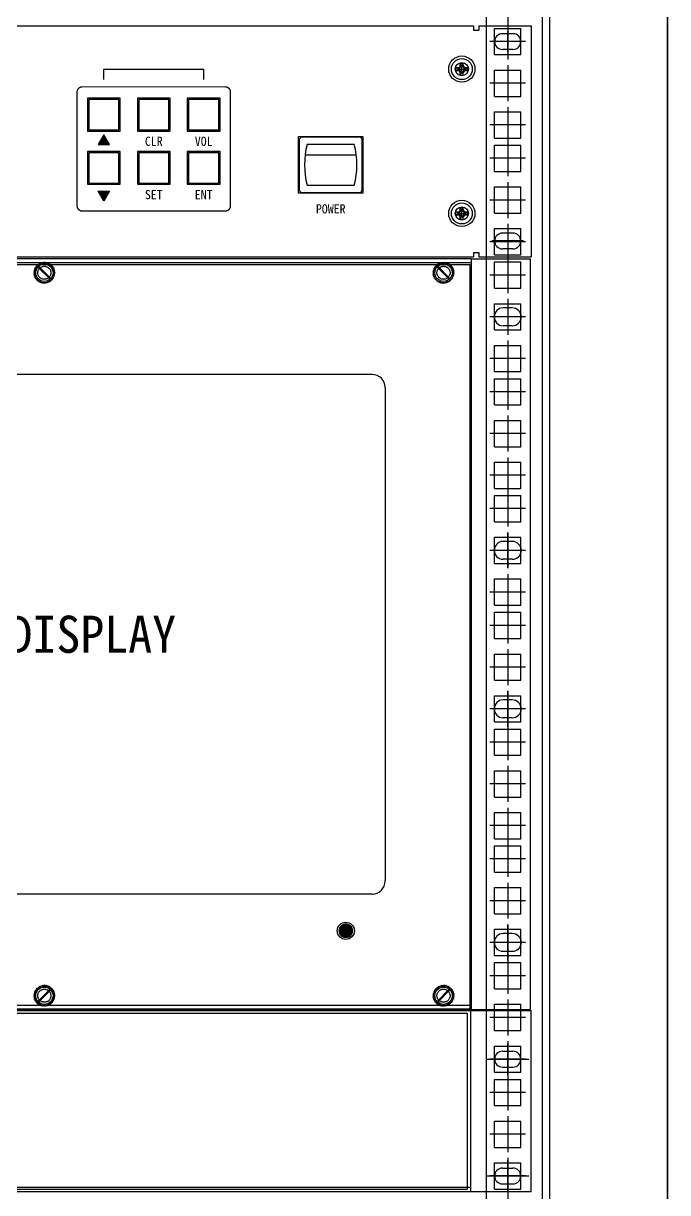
# Model space of a CAD drawing. Header units: millimetres. Extents: x 0 to 841, y 0 to 594.
# Drawn here: x 734.98 to 740.01, y 509.4 to 518.52 of the extents above; entities that cross this region are included whole.
import ezdxf
from ezdxf.enums import TextEntityAlignment as Align

# ---------------------------------------------------------------- set-up
doc = ezdxf.new("R2010")
doc.units = ezdxf.units.MM
doc.header["$LTSCALE"] = 10
doc.linetypes.add('DASHED', pattern=[0.75, 0.5, -0.25])
doc.layers.add('LINE05', color=2, linetype='Continuous')
doc.layers.add('LINE06', color=9, linetype='Continuous')
doc.styles.get("Standard").update_dxf_attribs({"font": 'GulimChe.ttf'})

msp = doc.modelspace()

# ---------------------------------------------------------------- hatches: boundary and pattern name
at = {"layer": 'LINE06'}
for points in [[(735.6086, 517.6479), (735.5643, 517.5712), (735.6529, 517.5712)], [(735.6529, 517.2067), (735.5643, 517.2067), (735.6086, 517.13)]]:
    msp.add_hatch(color=256, dxfattribs=at).paths.add_polyline_path(points)

# ---------------------------------------------------------------- linework, layer by layer
at = {"layer": 'LINE05'}
for p, q in [((740.0073, 529.9994), (740.0073, 486.0221)), ((740.0073, 529.9994), (740.0073, 486.0221)), ((740.0073, 486.0221), (740.0073, 529.9994)), ((739.0869, 528.5164), (739.0869, 487.5562))]:
    msp.add_line(p, q, dxfattribs=at)
at = {"layer": 'LINE06'}
for p, q in [((738.5929, 490.2869), (738.5929, 528.5164)), ((739.0306, 490.2869), (739.0306, 528.5164)), ((738.7596, 518.7738), (738.7596, 518.4939)), ((729.5142, 518.4968), (738.4937, 518.4968)), ((738.4937, 518.4968), (738.4937, 518.464)), ((738.5346, 518.4968), (738.5346, 518.464)), ((738.5346, 518.4968), (738.9437, 518.4968)), ((738.7596, 518.514), (738.7596, 518.2341)), ((738.9437, 518.4968), (738.9437, 516.6968)), ((738.4937, 518.464), (738.5346, 518.464)), ((738.6573, 518.2718), (738.6573, 518.4763)), ((738.6573, 518.4763), (738.8619, 518.4763)), ((738.8005, 518.4354), (738.7187, 518.4354)), ((738.7596, 518.2922), (738.7596, 518.4559)), ((738.8619, 518.2718), (738.8619, 518.4763)), ((738.8995, 518.374), (738.6197, 518.374)), ((738.8823, 518.374), (738.6369, 518.374)), ((738.8005, 518.3127), (738.7187, 518.3127)), ((738.6573, 518.2718), (738.8619, 518.2718)), ((735.6086, 518.1597), (736.3879, 518.1597)), ((735.6086, 518.0779), (735.6086, 518.1597)), ((736.3879, 518.0779), (736.3879, 518.1597)), ((738.3549, 518.171), (738.3713, 518.171)), ((738.3549, 518.1476), (738.3549, 518.171)), ((738.3713, 518.1639), (738.3549, 518.171)), ((738.3713, 518.1546), (738.3549, 518.1476)), ((738.3549, 518.1476), (738.3713, 518.1476)), ((738.3713, 518.1639), (738.3713, 518.1546)), ((738.3713, 518.1593), (738.432, 518.1593)), ((738.39, 518.206), (738.4133, 518.206)), ((738.39, 518.1897), (738.39, 518.206)), ((738.397, 518.1897), (738.39, 518.206)), ((738.39, 518.1125), (738.39, 518.1289)), ((738.397, 518.1289), (738.39, 518.1125)), ((738.4063, 518.1897), (738.397, 518.1897)), ((738.4063, 518.1289), (738.397, 518.1289)), ((738.4017, 518.1289), (738.4017, 518.1897)), ((738.4063, 518.1897), (738.4133, 518.206)), ((738.4063, 518.1289), (738.4133, 518.1125)), ((738.4133, 518.1897), (738.4133, 518.206)), ((738.4133, 518.1125), (738.4133, 518.1289)), ((738.432, 518.171), (738.4484, 518.171)), ((738.432, 518.1639), (738.4484, 518.171)), ((738.432, 518.1639), (738.432, 518.1546)), ((738.432, 518.1546), (738.4484, 518.1476)), ((738.432, 518.1476), (738.4484, 518.1476)), ((738.4484, 518.1476), (738.4484, 518.171)), ((738.6573, 517.9465), (738.6573, 518.1511)), ((738.6573, 518.1511), (738.8619, 518.1511)), ((738.7596, 518.1888), (738.7596, 517.9089)), ((738.8619, 517.9465), (738.8619, 518.1511)), ((738.39, 518.1125), (738.4133, 518.1125)), ((738.8995, 518.0488), (738.6197, 518.0488)), ((738.6573, 517.9465), (738.8619, 517.9465)), ((738.7596, 517.8635), (738.7596, 517.5836)), ((738.6573, 517.6213), (738.6573, 517.8259)), ((738.6573, 517.8259), (738.8619, 517.8259)), ((738.8619, 517.6213), (738.8619, 517.8259)), ((738.8995, 517.7236), (738.6197, 517.7236)), ((737.1335, 517.607), (737.1335, 517.2184)), ((737.6039, 517.6274), (737.1539, 517.6274)), ((737.6244, 517.2184), (737.6244, 517.607)), ((738.6573, 517.6213), (738.8619, 517.6213)), ((738.7596, 517.6038), (738.7596, 517.3239)), ((737.563, 517.5712), (737.1948, 517.5712)), ((738.6573, 517.3615), (738.6573, 517.5661)), ((738.6573, 517.5661), (738.8619, 517.5661)), ((738.8619, 517.3615), (738.8619, 517.5661)), ((737.5787, 517.4894), (737.1791, 517.4894)), ((738.8995, 517.4638), (738.6197, 517.4638)), ((738.6573, 517.3615), (738.8619, 517.3615)), ((737.1948, 517.2542), (737.563, 517.2542)), ((738.6573, 517.0363), (738.6573, 517.2409)), ((738.6573, 517.2409), (738.8619, 517.2409)), ((738.7596, 517.2785), (738.7596, 516.9986)), ((738.8619, 517.0363), (738.8619, 517.2409)), ((737.1539, 517.1979), (737.6039, 517.1979)), ((738.8995, 517.1386), (738.6197, 517.1386)), ((738.3549, 517.046), (738.3713, 517.046)), ((738.3549, 517.0226), (738.3549, 517.046)), ((738.3713, 517.0389), (738.3549, 517.046)), ((738.3713, 517.0389), (738.3713, 517.0296)), ((738.3713, 517.0343), (738.432, 517.0343)), ((738.39, 517.081), (738.4133, 517.081)), ((738.39, 517.0647), (738.39, 517.081)), ((738.397, 517.0647), (738.39, 517.081)), ((738.4063, 517.0647), (738.397, 517.0647)), ((738.4017, 517.0039), (738.4017, 517.0647)), ((738.4063, 517.0647), (738.4133, 517.081)), ((738.4133, 517.0647), (738.4133, 517.081)), ((738.432, 517.046), (738.4484, 517.046)), ((738.432, 517.0389), (738.4484, 517.046)), ((738.432, 517.0389), (738.432, 517.0296)), ((738.4484, 517.0226), (738.4484, 517.046)), ((738.6573, 517.0363), (738.8619, 517.0363)), ((738.3713, 517.0296), (738.3549, 517.0226)), ((738.3549, 517.0226), (738.3713, 517.0226)), ((738.39, 516.9875), (738.39, 517.0039)), ((738.397, 517.0039), (738.39, 516.9875)), ((738.39, 516.9875), (738.4133, 516.9875)), ((738.4063, 517.0039), (738.397, 517.0039)), ((738.4063, 517.0039), (738.4133, 516.9875)), ((738.4133, 516.9875), (738.4133, 517.0039)), ((738.432, 517.0296), (738.4484, 517.0226)), ((738.432, 517.0226), (738.4484, 517.0226)), ((738.7596, 516.9533), (738.7596, 516.6734)), ((738.6573, 516.7111), (738.6573, 516.9156)), ((738.6573, 516.9156), (738.8619, 516.9156)), ((738.8005, 516.8809), (738.7187, 516.8809)), ((738.7596, 516.9013), (738.7596, 516.7377)), ((738.8619, 516.7111), (738.8619, 516.9156)), ((738.8995, 516.8134), (738.6197, 516.8134)), ((738.8823, 516.8195), (738.6369, 516.8195)), ((729.5142, 516.6968), (738.4937, 516.6968)), ((738.4733, 516.6791), (729.5346, 516.6791)), ((738.4733, 516.6791), (738.4733, 516.4745)), ((738.4734, 516.6791), (738.9337, 516.6791)), ((738.4937, 516.7295), (738.4937, 516.6968)), ((738.4937, 516.7295), (738.5346, 516.7295)), ((738.5346, 516.7295), (738.5346, 516.6968)), ((738.5346, 516.6968), (738.9437, 516.6968)), ((738.6573, 516.7111), (738.8619, 516.7111)), ((738.8005, 516.7581), (738.7187, 516.7581)), ((738.7596, 516.6935), (738.7596, 516.4136)), ((738.9337, 516.6791), (738.9337, 510.8291)), ((738.4733, 516.6484), (729.5346, 516.6484)), ((738.6573, 516.4513), (738.6573, 516.6559)), ((738.6573, 516.6559), (738.8619, 516.6559)), ((738.8619, 516.4513), (738.8619, 516.6559)), ((738.8995, 516.5536), (738.6197, 516.5536)), ((738.6573, 516.4513), (738.8619, 516.4513)), ((738.6573, 516.1261), (738.6573, 516.3306)), ((738.6573, 516.3306), (738.8619, 516.3306)), ((738.7596, 516.3683), (738.7596, 516.0884)), ((738.7596, 516.3671), (738.7596, 516.0896)), ((738.8619, 516.1261), (738.8619, 516.3306)), ((738.8995, 516.2284), (738.6197, 516.2284)), ((738.8983, 516.2284), (738.6209, 516.2284)), ((738.7954, 516.2979), (738.7238, 516.2979)), ((738.6573, 516.1261), (738.8619, 516.1261)), ((738.7954, 516.1588), (738.7238, 516.1588)), ((738.7596, 516.0431), (738.7596, 515.7632)), ((738.6573, 515.8009), (738.6573, 516.0054)), ((738.6573, 516.0054), (738.8619, 516.0054)), ((738.8619, 515.8009), (738.8619, 516.0054)), ((738.8995, 515.9031), (738.6197, 515.9031)), ((738.6573, 515.8009), (738.8619, 515.8009)), ((738.7596, 515.7833), (738.7596, 515.5034)), ((738.6573, 515.5411), (738.6573, 515.7456)), ((738.6573, 515.7456), (738.8619, 515.7456)), ((738.8619, 515.5411), (738.8619, 515.7456)), ((738.8995, 515.6434), (738.6197, 515.6434)), ((738.6573, 515.5411), (738.8619, 515.5411)), ((738.6573, 515.2159), (738.6573, 515.4204)), ((738.6573, 515.4204), (738.8619, 515.4204)), ((738.7596, 515.4581), (738.7596, 515.1782)), ((738.8619, 515.2159), (738.8619, 515.4204)), ((738.8995, 515.3181), (738.6197, 515.3181)), ((738.6573, 515.2159), (738.8619, 515.2159)), ((738.7596, 515.1328), (738.7596, 514.853)), ((738.6573, 514.8906), (738.6573, 515.0952)), ((738.6573, 515.0952), (738.8619, 515.0952)), ((738.8619, 514.8906), (738.8619, 515.0952)), ((738.8995, 514.9929), (738.6197, 514.9929)), ((738.6573, 514.8906), (738.8619, 514.8906)), ((738.7596, 514.8731), (738.7596, 514.5932)), ((738.6573, 514.6309), (738.6573, 514.8354)), ((738.6573, 514.8354), (738.8619, 514.8354)), ((738.8619, 514.6309), (738.8619, 514.8354)), ((738.8995, 514.7331), (738.6197, 514.7331)), ((738.6573, 514.6309), (738.8619, 514.6309)), ((738.6573, 514.3056), (738.6573, 514.5102)), ((738.6573, 514.5102), (738.8619, 514.5102)), ((738.7596, 514.5478), (738.7596, 514.268)), ((738.7596, 514.2692), (738.7596, 514.5466)), ((738.8619, 514.3056), (738.8619, 514.5102)), ((738.8995, 514.4079), (738.6197, 514.4079)), ((738.8983, 514.4079), (738.6209, 514.4079)), ((738.7954, 514.4774), (738.7238, 514.4774)), ((738.6573, 514.3056), (738.8619, 514.3056)), ((738.7954, 514.3384), (738.7238, 514.3384)), ((738.7596, 514.2226), (738.7596, 513.9427)), ((738.6573, 513.9804), (738.6573, 514.1849)), ((738.6573, 514.1849), (738.8619, 514.1849)), ((738.8619, 513.9804), (738.8619, 514.1849)), ((738.8995, 514.0827), (738.6197, 514.0827)), ((738.6573, 513.9804), (738.8619, 513.9804)), ((738.7596, 513.9628), (738.7596, 513.683)), ((738.6573, 513.7206), (738.6573, 513.9252)), ((738.6573, 513.9252), (738.8619, 513.9252)), ((738.8619, 513.7206), (738.8619, 513.9252)), ((738.8995, 513.8229), (738.6197, 513.8229)), ((738.6573, 513.7206), (738.8619, 513.7206)), ((738.6573, 513.3954), (738.6573, 513.5999)), ((738.6573, 513.5999), (738.8619, 513.5999)), ((738.7596, 513.6376), (738.7596, 513.3577)), ((738.8619, 513.3954), (738.8619, 513.5999)), ((738.8995, 513.4977), (738.6197, 513.4977)), ((738.6573, 513.3954), (738.8619, 513.3954)), ((738.7596, 513.3124), (738.7596, 513.0325)), ((738.7596, 513.0337), (738.7596, 513.3112)), ((738.6573, 513.0702), (738.6573, 513.2747)), ((738.6573, 513.2747), (738.8619, 513.2747)), ((738.7954, 513.242), (738.7238, 513.242)), ((738.8619, 513.0702), (738.8619, 513.2747)), ((738.8995, 513.1724), (738.6197, 513.1724)), ((738.8983, 513.1724), (738.6209, 513.1724)), ((738.6573, 513.0702), (738.8619, 513.0702)), ((738.7954, 513.1029), (738.7238, 513.1029)), ((738.7596, 513.0526), (738.7596, 512.7727)), ((738.6573, 512.8104), (738.6573, 513.0149)), ((738.6573, 513.0149), (738.8619, 513.0149)), ((738.8619, 512.8104), (738.8619, 513.0149)), ((738.8995, 512.9127), (738.6197, 512.9127)), ((738.6573, 512.8104), (738.8619, 512.8104)), ((738.6573, 512.4852), (738.6573, 512.6897)), ((738.6573, 512.6897), (738.8619, 512.6897)), ((738.7596, 512.7274), (738.7596, 512.4475)), ((738.8619, 512.4852), (738.8619, 512.6897)), ((738.8995, 512.5874), (738.6197, 512.5874)), ((738.6573, 512.4852), (738.8619, 512.4852)), ((738.7596, 512.4022), (738.7596, 512.1223)), ((738.6573, 512.1599), (738.6573, 512.3645)), ((738.6573, 512.3645), (738.8619, 512.3645)), ((738.8619, 512.1599), (738.8619, 512.3645)), ((738.8995, 512.2622), (738.6197, 512.2622)), ((738.6573, 512.1599), (738.8619, 512.1599)), ((738.7596, 512.1424), (738.7596, 511.8625)), ((738.6573, 511.9002), (738.6573, 512.1047)), ((738.6573, 512.1047), (738.8619, 512.1047)), ((738.8619, 511.9002), (738.8619, 512.1047)), ((738.8995, 512.0024), (738.6197, 512.0024)), ((738.6573, 511.9002), (738.8619, 511.9002)), ((738.6573, 511.5749), (738.6573, 511.7795)), ((738.6573, 511.7795), (738.8619, 511.7795)), ((738.7596, 511.8172), (738.7596, 511.5373)), ((738.8619, 511.5749), (738.8619, 511.7795)), ((738.8995, 511.6772), (738.6197, 511.6772)), ((738.6573, 511.5749), (738.8619, 511.5749)), ((738.7596, 511.4919), (738.7596, 511.2121)), ((738.7596, 511.2133), (738.7596, 511.4907)), ((738.6573, 511.2497), (738.6573, 511.4543)), ((738.6573, 511.4543), (738.8619, 511.4543)), ((738.7954, 511.4215), (738.7238, 511.4215)), ((738.8619, 511.2497), (738.8619, 511.4543)), ((738.8995, 511.352), (738.6197, 511.352)), ((738.8983, 511.352), (738.6209, 511.352)), ((738.6573, 511.2497), (738.8619, 511.2497)), ((738.7954, 511.2824), (738.7238, 511.2824)), ((738.7596, 511.2322), (738.7596, 510.9523)), ((738.6573, 510.9899), (738.6573, 511.1945)), ((738.6573, 511.1945), (738.8619, 511.1945)), ((738.8619, 510.9899), (738.8619, 511.1945)), ((738.4733, 511.0336), (738.4733, 510.8291)), ((738.8995, 511.0922), (738.6197, 511.0922)), ((738.463, 510.9856), (738.463, 510.8874)), ((738.6573, 510.9899), (738.8619, 510.9899)), ((738.4733, 510.8598), (729.5346, 510.8598)), ((738.4733, 510.8598), (729.5346, 510.8598)), ((738.6573, 510.6647), (738.6573, 510.8693)), ((738.6573, 510.8693), (738.8619, 510.8693)), ((738.7596, 510.9069), (738.7596, 510.6271)), ((738.8619, 510.6647), (738.8619, 510.8693)), ((738.4733, 510.8291), (729.5346, 510.8291)), ((729.5653, 510.7997), (738.4426, 510.7997)), ((734.3107, 510.8202), (738.4732, 510.8202)), ((738.4426, 510.7997), (738.4426, 509.4293)), ((738.4732, 509.4088), (738.4732, 510.8202)), ((738.4732, 510.8202), (738.9437, 510.8202)), ((738.4734, 510.8291), (738.9337, 510.8291)), ((738.8995, 510.767), (738.6197, 510.767)), ((738.9437, 509.4088), (738.9437, 510.8202)), ((738.6573, 510.6647), (738.8619, 510.6647)), ((738.7596, 510.5817), (738.7596, 510.3018)), ((738.7596, 510.319), (738.7596, 510.5645)), ((738.6573, 510.3395), (738.6573, 510.544)), ((738.6573, 510.544), (738.8619, 510.544)), ((738.7187, 510.5031), (738.8005, 510.5031)), ((738.8619, 510.3395), (738.8619, 510.544)), ((738.596, 510.4418), (738.9232, 510.4418)), ((738.8995, 510.4418), (738.6197, 510.4418)), ((738.6573, 510.3395), (738.8619, 510.3395)), ((738.7187, 510.3804), (738.8005, 510.3804)), ((738.7596, 510.3219), (738.7596, 510.0421)), ((738.6573, 510.0797), (738.6573, 510.2843)), ((738.6573, 510.2843), (738.8619, 510.2843)), ((738.8619, 510.0797), (738.8619, 510.2843)), ((738.8995, 510.182), (738.6197, 510.182)), ((738.6573, 510.0797), (738.8619, 510.0797)), ((738.6573, 509.7545), (738.6573, 509.959)), ((738.6573, 509.959), (738.8619, 509.959)), ((738.7596, 509.9967), (738.7596, 509.7168)), ((738.8619, 509.7545), (738.8619, 509.959)), ((738.8995, 509.8568), (738.6197, 509.8568)), ((738.6573, 509.7545), (738.8619, 509.7545)), ((738.7596, 509.6715), (738.7596, 509.3916)), ((738.7596, 509.4088), (738.7596, 509.6543)), ((738.6573, 509.4293), (738.6573, 509.6338)), ((738.6573, 509.6338), (738.8619, 509.6338)), ((738.7187, 509.5929), (738.8005, 509.5929)), ((738.8619, 509.4293), (738.8619, 509.6338)), ((738.596, 509.5315), (738.9232, 509.5315)), ((738.8995, 509.5315), (738.6197, 509.5315)), ((738.7187, 509.4702), (738.8005, 509.4702)), ((738.4814, 509.4088), (729.5264, 509.4088)), ((738.4732, 509.4415), (729.5346, 509.4415)), ((729.5653, 509.4293), (738.4426, 509.4293)), ((738.9437, 509.4088), (738.4732, 509.4088)), ((738.6573, 509.4293), (738.8619, 509.4293)), ((738.7596, 509.4117), (738.7596, 509.1318))]:
    msp.add_line(p, q, dxfattribs=at)
at = {"layer": 'LINE06', "linetype": 'Continuous'}
for p, q in [((738.4734, 516.6791), (738.4734, 510.8291)), ((735.063, 516.5778), (735.0677, 516.5833)), ((735.0649, 516.5899), (735.0703, 516.5947)), ((735.0649, 516.5899), (735.0677, 516.5832)), ((735.0685, 516.6016), (735.0746, 516.6055)), ((735.0685, 516.6016), (735.0703, 516.5945)), ((735.0738, 516.6126), (735.0804, 516.6156)), ((735.0738, 516.6126), (735.0745, 516.6054)), ((735.0807, 516.6227), (735.0803, 516.6154)), ((735.0807, 516.6227), (735.0876, 516.6246)), ((735.089, 516.6316), (735.0875, 516.6245)), ((735.089, 516.6316), (735.0962, 516.6326)), ((735.094, 516.6165), (735.1895, 516.5211)), ((735.0985, 516.6393), (735.0961, 516.6325)), ((735.0985, 516.6393), (735.1058, 516.6391)), ((735.0998, 516.6223), (735.1952, 516.5268)), ((735.1091, 516.6454), (735.1057, 516.639)), ((735.1091, 516.6454), (735.1163, 516.6441)), ((735.1205, 516.6499), (735.1161, 516.6441)), ((735.1205, 516.6499), (735.1274, 516.6475)), ((735.1324, 516.6526), (735.1272, 516.6475)), ((735.1324, 516.6526), (735.1389, 516.6493)), ((735.1446, 516.6535), (735.1387, 516.6493)), ((735.1446, 516.6535), (735.1505, 516.6493)), ((735.1568, 516.6526), (735.1504, 516.6493)), ((735.1568, 516.6526), (735.162, 516.6475)), ((735.1687, 516.6499), (735.1619, 516.6475)), ((735.1687, 516.6499), (735.1731, 516.6441)), ((735.1801, 516.6454), (735.173, 516.6441)), ((735.1801, 516.6454), (735.1836, 516.639)), ((735.1907, 516.6393), (735.1835, 516.6391)), ((735.1907, 516.6393), (735.1932, 516.6325)), ((735.2003, 516.6316), (735.1931, 516.6326)), ((735.2003, 516.6316), (735.2017, 516.6245)), ((735.2086, 516.6227), (735.2016, 516.6246)), ((735.2086, 516.6227), (735.209, 516.6154)), ((735.2155, 516.6126), (735.2089, 516.6156)), ((735.2208, 516.6016), (735.2147, 516.6055)), ((735.2155, 516.6126), (735.2148, 516.6054)), ((735.2208, 516.6016), (735.219, 516.5945)), ((735.2244, 516.5899), (735.219, 516.5947)), ((735.2244, 516.5899), (735.2216, 516.5832)), ((735.2262, 516.5778), (735.2216, 516.5833)), ((738.1772, 516.5778), (738.1819, 516.5833)), ((738.1791, 516.5899), (738.1845, 516.5947)), ((738.1791, 516.5899), (738.1819, 516.5832)), ((738.1827, 516.6016), (738.1888, 516.6055)), ((738.1827, 516.6016), (738.1844, 516.5945)), ((738.188, 516.6126), (738.1946, 516.6156)), ((738.188, 516.6126), (738.1887, 516.6054)), ((738.1949, 516.6227), (738.1945, 516.6154)), ((738.1949, 516.6227), (738.2018, 516.6246)), ((738.2032, 516.6316), (738.2017, 516.6245)), ((738.2032, 516.6316), (738.2104, 516.6326)), ((738.2082, 516.6165), (738.3036, 516.5211)), ((738.2127, 516.6393), (738.2102, 516.6325)), ((738.2127, 516.6393), (738.22, 516.6391)), ((738.214, 516.6223), (738.3094, 516.5268)), ((738.2233, 516.6454), (738.2198, 516.639)), ((738.2233, 516.6454), (738.2305, 516.6441)), ((738.2347, 516.6499), (738.2303, 516.6441)), ((738.2347, 516.6499), (738.2416, 516.6475)), ((738.2466, 516.6526), (738.2414, 516.6475)), ((738.2466, 516.6526), (738.2531, 516.6493)), ((738.2588, 516.6535), (738.2529, 516.6493)), ((738.2588, 516.6535), (738.2647, 516.6493)), ((738.271, 516.6526), (738.2646, 516.6493)), ((738.271, 516.6526), (738.2762, 516.6475)), ((738.2829, 516.6499), (738.2761, 516.6475)), ((738.2829, 516.6499), (738.2873, 516.6441)), ((738.2943, 516.6454), (738.2872, 516.6441)), ((738.2943, 516.6454), (738.2978, 516.639)), ((738.3049, 516.6393), (738.2977, 516.6391)), ((738.3049, 516.6393), (738.3074, 516.6325)), ((738.3145, 516.6316), (738.3073, 516.6326)), ((738.3145, 516.6316), (738.3159, 516.6245)), ((738.3228, 516.6227), (738.3158, 516.6246)), ((738.3228, 516.6227), (738.3232, 516.6154)), ((738.3297, 516.6126), (738.3231, 516.6156)), ((738.335, 516.6016), (738.3289, 516.6055)), ((738.3297, 516.6126), (738.329, 516.6054)), ((738.3386, 516.5899), (738.3331, 516.5947)), ((738.335, 516.6016), (738.3332, 516.5945)), ((738.3404, 516.5778), (738.3357, 516.5833)), ((738.3386, 516.5899), (738.3358, 516.5832)), ((735.063, 516.5778), (735.0668, 516.5716)), ((735.063, 516.5656), (735.0668, 516.5717)), ((735.063, 516.5656), (735.0677, 516.56)), ((735.0649, 516.5535), (735.0677, 516.5602)), ((735.0649, 516.5535), (735.0703, 516.5487)), ((735.0685, 516.5418), (735.0703, 516.5488)), ((735.0685, 516.5418), (735.0746, 516.5378)), ((735.0738, 516.5308), (735.0745, 516.538)), ((735.0738, 516.5308), (735.0804, 516.5278)), ((735.0807, 516.5207), (735.0803, 516.5279)), ((735.0807, 516.5207), (735.0876, 516.5187)), ((735.089, 516.5117), (735.0875, 516.5188)), ((735.089, 516.5117), (735.0962, 516.5108)), ((735.0985, 516.5041), (735.0961, 516.5109)), ((735.0985, 516.5041), (735.1058, 516.5042)), ((735.1091, 516.498), (735.1057, 516.5043)), ((735.1091, 516.498), (735.1163, 516.4992)), ((735.1205, 516.4935), (735.1161, 516.4993)), ((735.1205, 516.4935), (735.1274, 516.4958)), ((735.1324, 516.4908), (735.1272, 516.4958)), ((735.1324, 516.4908), (735.1389, 516.4941)), ((735.1446, 516.4899), (735.1387, 516.4941)), ((735.1446, 516.4899), (735.1505, 516.4941)), ((735.1568, 516.4908), (735.1504, 516.4941)), ((735.1568, 516.4908), (735.162, 516.4958)), ((735.1687, 516.4935), (735.1619, 516.4958)), ((735.1687, 516.4935), (735.1731, 516.4993)), ((735.1801, 516.498), (735.173, 516.4992)), ((735.1801, 516.498), (735.1836, 516.5043)), ((735.1907, 516.5041), (735.1835, 516.5042)), ((735.1907, 516.5041), (735.1932, 516.5109)), ((735.2003, 516.5117), (735.1931, 516.5108)), ((735.2003, 516.5117), (735.2017, 516.5188)), ((735.2086, 516.5207), (735.2016, 516.5187)), ((735.2086, 516.5207), (735.209, 516.5279)), ((735.2155, 516.5308), (735.2089, 516.5278)), ((735.2208, 516.5418), (735.2147, 516.5378)), ((735.2155, 516.5308), (735.2148, 516.538)), ((735.2244, 516.5535), (735.219, 516.5487)), ((735.2208, 516.5418), (735.219, 516.5488)), ((735.2262, 516.5656), (735.2216, 516.56)), ((735.2244, 516.5535), (735.2216, 516.5602)), ((735.2262, 516.5778), (735.2224, 516.5716)), ((735.2262, 516.5656), (735.2224, 516.5717)), ((738.1772, 516.5778), (738.181, 516.5716)), ((738.1772, 516.5656), (738.181, 516.5717)), ((738.1772, 516.5656), (738.1819, 516.56)), ((738.1791, 516.5535), (738.1819, 516.5602)), ((738.1791, 516.5535), (738.1845, 516.5487)), ((738.1827, 516.5418), (738.1844, 516.5488)), ((738.1827, 516.5418), (738.1888, 516.5378)), ((738.188, 516.5308), (738.1887, 516.538)), ((738.188, 516.5308), (738.1946, 516.5278)), ((738.1949, 516.5207), (738.1945, 516.5279)), ((738.1949, 516.5207), (738.2018, 516.5187)), ((738.2032, 516.5117), (738.2017, 516.5188)), ((738.2032, 516.5117), (738.2104, 516.5108)), ((738.2127, 516.5041), (738.2102, 516.5109)), ((738.2127, 516.5041), (738.22, 516.5042)), ((738.2233, 516.498), (738.2198, 516.5043)), ((738.2233, 516.498), (738.2305, 516.4992)), ((738.2347, 516.4935), (738.2303, 516.4993)), ((738.2347, 516.4935), (738.2416, 516.4958)), ((738.2466, 516.4908), (738.2414, 516.4958)), ((738.2466, 516.4908), (738.2531, 516.4941)), ((738.2588, 516.4899), (738.2529, 516.4941)), ((738.2588, 516.4899), (738.2647, 516.4941)), ((738.271, 516.4908), (738.2646, 516.4941)), ((738.271, 516.4908), (738.2762, 516.4958)), ((738.2829, 516.4935), (738.2761, 516.4958)), ((738.2829, 516.4935), (738.2873, 516.4993)), ((738.2943, 516.498), (738.2872, 516.4992)), ((738.2943, 516.498), (738.2978, 516.5043)), ((738.3049, 516.5041), (738.2977, 516.5042)), ((738.3049, 516.5041), (738.3074, 516.5109)), ((738.3145, 516.5117), (738.3073, 516.5108)), ((738.3145, 516.5117), (738.3159, 516.5188)), ((738.3228, 516.5207), (738.3158, 516.5187)), ((738.3228, 516.5207), (738.3232, 516.5279)), ((738.3297, 516.5308), (738.3231, 516.5278)), ((738.335, 516.5418), (738.3289, 516.5378)), ((738.3297, 516.5308), (738.329, 516.538)), ((738.3386, 516.5535), (738.3331, 516.5487)), ((738.335, 516.5418), (738.3332, 516.5488)), ((738.3404, 516.5656), (738.3357, 516.56)), ((738.3386, 516.5535), (738.3358, 516.5602)), ((738.3404, 516.5778), (738.3366, 516.5716)), ((738.3404, 516.5656), (738.3366, 516.5717)), ((735.063, 510.9426), (735.0677, 510.9482)), ((735.063, 510.9426), (735.0668, 510.9364)), ((735.063, 510.9304), (735.0668, 510.9366)), ((735.063, 510.9304), (735.0677, 510.9248)), ((735.0649, 510.9547), (735.0703, 510.9595)), ((735.0649, 510.9547), (735.0677, 510.948)), ((735.0685, 510.9664), (735.0746, 510.9703)), ((735.0685, 510.9664), (735.0703, 510.9593)), ((735.0738, 510.9774), (735.0804, 510.9804)), ((735.0738, 510.9774), (735.0745, 510.9702)), ((735.0807, 510.9875), (735.0803, 510.9802)), ((735.0807, 510.9875), (735.0876, 510.9895)), ((735.089, 510.9965), (735.0875, 510.9893)), ((735.089, 510.9965), (735.0962, 510.9974)), ((735.094, 510.8917), (735.1895, 510.9871)), ((735.0985, 511.0041), (735.0961, 510.9973)), ((735.0985, 511.0041), (735.1058, 511.0039)), ((735.0998, 510.8859), (735.1952, 510.9813)), ((735.1091, 511.0102), (735.1057, 511.0038)), ((735.1091, 511.0102), (735.1163, 511.0089)), ((735.1205, 511.0147), (735.1161, 511.0089)), ((735.1205, 511.0147), (735.1274, 511.0124)), ((735.1324, 511.0174), (735.1272, 511.0123)), ((735.1324, 511.0174), (735.1389, 511.0141)), ((735.1446, 511.0183), (735.1387, 511.0141)), ((735.1446, 511.0183), (735.1505, 511.0141)), ((735.1568, 511.0174), (735.1504, 511.0141)), ((735.1568, 511.0174), (735.162, 511.0123)), ((735.1687, 511.0147), (735.1619, 511.0124)), ((735.1687, 511.0147), (735.1731, 511.0089)), ((735.1801, 511.0102), (735.173, 511.0089)), ((735.1801, 511.0102), (735.1836, 511.0038)), ((735.1907, 511.0041), (735.1835, 511.0039)), ((735.1907, 511.0041), (735.1932, 510.9973)), ((735.2003, 510.9965), (735.1931, 510.9974)), ((735.2003, 510.9965), (735.2017, 510.9893)), ((735.2086, 510.9875), (735.2016, 510.9895)), ((735.2086, 510.9875), (735.209, 510.9802)), ((735.2155, 510.9774), (735.2089, 510.9804)), ((735.2208, 510.9664), (735.2147, 510.9703)), ((735.2155, 510.9774), (735.2148, 510.9702)), ((735.2208, 510.9664), (735.219, 510.9593)), ((735.2244, 510.9547), (735.219, 510.9595)), ((735.2244, 510.9547), (735.2216, 510.948)), ((735.2262, 510.9426), (735.2216, 510.9482)), ((735.2262, 510.9304), (735.2216, 510.9248)), ((735.2262, 510.9426), (735.2224, 510.9364)), ((735.2262, 510.9304), (735.2224, 510.9366)), ((738.1772, 510.9426), (738.1819, 510.9482)), ((738.1772, 510.9426), (738.181, 510.9364)), ((738.1772, 510.9304), (738.181, 510.9366)), ((738.1772, 510.9304), (738.1819, 510.9248)), ((738.1791, 510.9547), (738.1845, 510.9595)), ((738.1791, 510.9547), (738.1819, 510.948)), ((738.1827, 510.9664), (738.1888, 510.9703)), ((738.1827, 510.9664), (738.1844, 510.9593)), ((738.188, 510.9774), (738.1946, 510.9804)), ((738.188, 510.9774), (738.1887, 510.9702)), ((738.1949, 510.9875), (738.1945, 510.9802)), ((738.1949, 510.9875), (738.2018, 510.9895)), ((738.2032, 510.9965), (738.2017, 510.9893)), ((738.2032, 510.9965), (738.2104, 510.9974)), ((738.2082, 510.8917), (738.3036, 510.9871)), ((738.2127, 511.0041), (738.2102, 510.9973)), ((738.2127, 511.0041), (738.22, 511.0039)), ((738.214, 510.8859), (738.3094, 510.9813)), ((738.2233, 511.0102), (738.2198, 511.0038)), ((738.2233, 511.0102), (738.2305, 511.0089)), ((738.2347, 511.0147), (738.2303, 511.0089)), ((738.2347, 511.0147), (738.2416, 511.0124)), ((738.2466, 511.0174), (738.2414, 511.0123)), ((738.2466, 511.0174), (738.2531, 511.0141)), ((738.2588, 511.0183), (738.2529, 511.0141)), ((738.2588, 511.0183), (738.2647, 511.0141)), ((738.271, 511.0174), (738.2646, 511.0141)), ((738.271, 511.0174), (738.2762, 511.0123)), ((738.2829, 511.0147), (738.2761, 511.0124)), ((738.2829, 511.0147), (738.2873, 511.0089)), ((738.2943, 511.0102), (738.2872, 511.0089)), ((738.2943, 511.0102), (738.2978, 511.0038)), ((738.3049, 511.0041), (738.2977, 511.0039)), ((738.3049, 511.0041), (738.3074, 510.9973)), ((738.3145, 510.9965), (738.3073, 510.9974)), ((738.3145, 510.9965), (738.3159, 510.9893)), ((738.3228, 510.9875), (738.3158, 510.9895)), ((738.3228, 510.9875), (738.3232, 510.9802)), ((738.3297, 510.9774), (738.3231, 510.9804)), ((738.335, 510.9664), (738.3289, 510.9703)), ((738.3297, 510.9774), (738.329, 510.9702)), ((738.3386, 510.9547), (738.3331, 510.9595)), ((738.335, 510.9664), (738.3332, 510.9593)), ((738.3404, 510.9426), (738.3357, 510.9482)), ((738.3404, 510.9304), (738.3357, 510.9248)), ((738.3386, 510.9547), (738.3358, 510.948)), ((738.3404, 510.9426), (738.3366, 510.9364)), ((738.3404, 510.9304), (738.3366, 510.9366)), ((735.0649, 510.9183), (735.0677, 510.925)), ((735.0649, 510.9183), (735.0703, 510.9135)), ((735.0685, 510.9066), (735.0703, 510.9136)), ((735.0685, 510.9066), (735.0746, 510.9027)), ((735.0738, 510.8956), (735.0745, 510.9028)), ((735.0738, 510.8956), (735.0804, 510.8926)), ((735.0807, 510.8855), (735.0803, 510.8927)), ((735.0807, 510.8855), (735.0876, 510.8835)), ((735.089, 510.8765), (735.0875, 510.8836)), ((735.089, 510.8765), (735.0962, 510.8756)), ((735.0985, 510.8689), (735.0961, 510.8757)), ((735.0985, 510.8689), (735.1058, 510.8691)), ((735.1091, 510.8628), (735.1057, 510.8691)), ((735.1091, 510.8628), (735.1163, 510.864)), ((735.1205, 510.8583), (735.1161, 510.8641)), ((735.1205, 510.8583), (735.1274, 510.8606)), ((735.1324, 510.8556), (735.1272, 510.8606)), ((735.1324, 510.8556), (735.1389, 510.8589)), ((735.1446, 510.8547), (735.1387, 510.8589)), ((735.1446, 510.8547), (735.1505, 510.8589)), ((735.1568, 510.8556), (735.1504, 510.8589)), ((735.1568, 510.8556), (735.162, 510.8606)), ((735.1687, 510.8583), (735.1619, 510.8606)), ((735.1687, 510.8583), (735.1731, 510.8641)), ((735.1801, 510.8628), (735.173, 510.864)), ((735.1801, 510.8628), (735.1836, 510.8691)), ((735.1907, 510.8689), (735.1835, 510.8691)), ((735.1907, 510.8689), (735.1932, 510.8757)), ((735.2003, 510.8765), (735.1931, 510.8756)), ((735.2003, 510.8765), (735.2017, 510.8836)), ((735.2086, 510.8855), (735.2016, 510.8835)), ((735.2086, 510.8855), (735.209, 510.8927)), ((735.2155, 510.8956), (735.2089, 510.8926)), ((735.2208, 510.9066), (735.2147, 510.9027)), ((735.2155, 510.8956), (735.2148, 510.9028)), ((735.2244, 510.9183), (735.219, 510.9135)), ((735.2208, 510.9066), (735.219, 510.9136)), ((735.2244, 510.9183), (735.2216, 510.925)), ((738.1791, 510.9183), (738.1819, 510.925)), ((738.1791, 510.9183), (738.1845, 510.9135)), ((738.1827, 510.9066), (738.1844, 510.9136)), ((738.1827, 510.9066), (738.1888, 510.9027)), ((738.188, 510.8956), (738.1887, 510.9028)), ((738.188, 510.8956), (738.1946, 510.8926)), ((738.1949, 510.8855), (738.1945, 510.8927)), ((738.1949, 510.8855), (738.2018, 510.8835)), ((738.2032, 510.8765), (738.2017, 510.8836)), ((738.2032, 510.8765), (738.2104, 510.8756)), ((738.2127, 510.8689), (738.2102, 510.8757)), ((738.2127, 510.8689), (738.22, 510.8691)), ((738.2233, 510.8628), (738.2198, 510.8691)), ((738.2233, 510.8628), (738.2305, 510.864)), ((738.2347, 510.8583), (738.2303, 510.8641)), ((738.2347, 510.8583), (738.2416, 510.8606)), ((738.2466, 510.8556), (738.2414, 510.8606)), ((738.2466, 510.8556), (738.2531, 510.8589)), ((738.2588, 510.8547), (738.2529, 510.8589)), ((738.2588, 510.8547), (738.2647, 510.8589)), ((738.271, 510.8556), (738.2646, 510.8589)), ((738.271, 510.8556), (738.2762, 510.8606)), ((738.2829, 510.8583), (738.2761, 510.8606)), ((738.2829, 510.8583), (738.2873, 510.8641)), ((738.2943, 510.8628), (738.2872, 510.864)), ((738.2943, 510.8628), (738.2978, 510.8691)), ((738.3049, 510.8689), (738.2977, 510.8691)), ((738.3049, 510.8689), (738.3074, 510.8757)), ((738.3145, 510.8765), (738.3073, 510.8756)), ((738.3145, 510.8765), (738.3159, 510.8836)), ((738.3228, 510.8855), (738.3158, 510.8835)), ((738.3228, 510.8855), (738.3232, 510.8927)), ((738.3297, 510.8956), (738.3231, 510.8926)), ((738.335, 510.9066), (738.3289, 510.9027)), ((738.3297, 510.8956), (738.329, 510.9028)), ((738.3386, 510.9183), (738.3331, 510.9135)), ((738.335, 510.9066), (738.3332, 510.9136)), ((738.3386, 510.9183), (738.3358, 510.925))]:
    msp.add_line(p, q, dxfattribs=at)
at = {"layer": 'LINE06', "ltscale": 10}
for p, q in [((731.9691, 516.6371), (738.4634, 516.6371)), ((738.4634, 516.6371), (738.4634, 510.8342)), ((737.7014, 515.7791), (732.5878, 515.7791)), ((737.8037, 515.6768), (737.8037, 511.8313)), ((737.7014, 511.7291), (732.5878, 511.7291)), ((731.9691, 510.8342), (738.4634, 510.8342))]:
    msp.add_line(p, q, dxfattribs=at)
at = {"layer": 'LINE06', "const_width": 0.0102}
for points in [[(735.4409, 518.021, 0.414214), (735.4, 517.9801)], [(736.5966, 517.9801, 0.414214), (736.5557, 518.021)], [(735.4, 517.0936, 0.414214), (735.4409, 517.0527)], [(736.5557, 517.0527, 0.414214), (736.5966, 517.0936)]]:
    msp.add_lwpolyline(points, format="xyb", dxfattribs=at)
for points in [[(735.4, 517.0936), (735.4, 517.9801)], [(735.4409, 518.021), (736.5557, 518.021)], [(736.5966, 517.0936), (736.5966, 517.9801)], [(735.4409, 517.0527), (736.5557, 517.0527)]]:
    msp.add_lwpolyline(points, dxfattribs=at)
at = {"layer": 'LINE06'}
for points in [[(735.4808, 517.6767), (735.7365, 517.6767), (735.7365, 517.9324), (735.4808, 517.9324)], [(735.4808, 517.6767), (735.7365, 517.6767), (735.7365, 517.9324), (735.4808, 517.9324)], [(735.491, 517.687), (735.7262, 517.687), (735.7262, 517.9222), (735.491, 517.9222)], [(735.8704, 517.6767), (736.1261, 517.6767), (736.1261, 517.9324), (735.8704, 517.9324)], [(735.8704, 517.6767), (736.1261, 517.6767), (736.1261, 517.9324), (735.8704, 517.9324)], [(735.8807, 517.687), (736.1159, 517.687), (736.1159, 517.9222), (735.8807, 517.9222)], [(736.2601, 517.6767), (736.5158, 517.6767), (736.5158, 517.9324), (736.2601, 517.9324)], [(736.2601, 517.6767), (736.5158, 517.6767), (736.5158, 517.9324), (736.2601, 517.9324)], [(736.2703, 517.687), (736.5056, 517.687), (736.5056, 517.9222), (736.2703, 517.9222)], [(735.6086, 517.6479), (735.5643, 517.5712), (735.6529, 517.5712)], [(737.1284, 517.1928), (737.1284, 517.6326), (737.6295, 517.6326), (737.6295, 517.1928)], [(737.1284, 517.1928), (737.1284, 517.6326), (737.6295, 517.6326), (737.6295, 517.1928)], [(735.4808, 517.2611), (735.7365, 517.2611), (735.7365, 517.5168), (735.4808, 517.5168)], [(735.4808, 517.2611), (735.7365, 517.2611), (735.7365, 517.5168), (735.4808, 517.5168)], [(735.491, 517.2713), (735.7262, 517.2713), (735.7262, 517.5066), (735.491, 517.5066)], [(735.8704, 517.2611), (736.1261, 517.2611), (736.1261, 517.5168), (735.8704, 517.5168)], [(735.8704, 517.2611), (736.1261, 517.2611), (736.1261, 517.5168), (735.8704, 517.5168)], [(735.8807, 517.2713), (736.1159, 517.2713), (736.1159, 517.5066), (735.8807, 517.5066)], [(736.2601, 517.2611), (736.5158, 517.2611), (736.5158, 517.5168), (736.2601, 517.5168)], [(736.2601, 517.2611), (736.5158, 517.2611), (736.5158, 517.5168), (736.2601, 517.5168)], [(736.2703, 517.2713), (736.5056, 517.2713), (736.5056, 517.5066), (736.2703, 517.5066)], [(735.6086, 517.13), (735.5643, 517.2067), (735.6529, 517.2067)]]:
    msp.add_lwpolyline(points, close=True, dxfattribs=at)
at = {"layer": 'LINE06', "const_width": 0.0575}
msp.add_lwpolyline([(737.4681, 511.4427, 1), (737.5257, 511.4427, 1)], format="xyb", close=True, dxfattribs=at)
at = {"layer": 'LINE06'}
for centre, radius in [((738.4017, 518.1593), 0.1023), ((738.4017, 518.1593), 0.0818), ((738.4017, 518.1593), 0.0511), ((738.4017, 517.0343), 0.1023), ((738.4017, 517.0343), 0.0818), ((738.4017, 517.0343), 0.0511), ((737.4969, 511.4427), 0.0671)]:
    msp.add_circle(centre, radius, dxfattribs=at)
at = {"layer": 'LINE06', "linetype": 'Continuous'}
for centre, radius in [((735.1446, 516.5717), 0.0778), ((735.1446, 516.5717), 0.0676), ((738.2588, 516.5717), 0.0778), ((738.2588, 516.5717), 0.0676), ((735.1446, 510.9365), 0.0778), ((735.1446, 510.9365), 0.0676), ((738.2588, 510.9365), 0.0778), ((738.2588, 510.9365), 0.0676)]:
    msp.add_circle(centre, radius, dxfattribs=at)
at = {"layer": 'LINE06', "linetype": 'DASHED', "ltscale": 5}
for centre in [(735.1446, 516.5717), (738.2588, 516.5717), (735.1446, 510.9365), (738.2588, 510.9365)]:
    msp.add_circle(centre, 0.0511, dxfattribs=at)
at = {"layer": 'LINE06'}
for centre, radius, start, end in [((738.7187, 518.374), 0.0614, 90, 270), ((738.8005, 518.374), 0.0614, 270, 90), ((738.3713, 518.1897), 0.0187, 270, 0), ((738.3713, 518.1897), 0.0257, 270, 0), ((738.3713, 518.1289), 0.0257, 0, 90), ((738.3713, 518.1289), 0.0187, 0, 90), ((738.432, 518.1897), 0.0257, 180, 270), ((738.432, 518.1289), 0.0257, 90, 180), ((738.432, 518.1897), 0.0187, 180, 270), ((738.432, 518.1289), 0.0187, 90, 180), ((737.1539, 517.607), 0.0205, 90, 180), ((737.6039, 517.607), 0.0205, 0, 90), ((737.7989, 517.4127), 0.6245, 165.29524, 194.70476), ((736.959, 517.4127), 0.6245, 345.29524, 14.70476), ((737.1539, 517.2184), 0.0205, 180, 270), ((737.6039, 517.2184), 0.0205, 270, 0), ((738.3713, 517.0647), 0.0187, 270, 0), ((738.3713, 517.0647), 0.0257, 270, 0), ((738.432, 517.0647), 0.0257, 180, 270), ((738.432, 517.0647), 0.0187, 180, 270), ((738.3713, 517.0039), 0.0257, 0, 90), ((738.3713, 517.0039), 0.0187, 0, 90), ((738.432, 517.0039), 0.0257, 90, 180), ((738.432, 517.0039), 0.0187, 90, 180), ((738.7187, 516.8195), 0.0614, 90, 270), ((738.8005, 516.8195), 0.0614, 270, 90), ((738.7238, 516.2284), 0.0695, 90, 270), ((738.7954, 516.2284), 0.0695, 270, 90), ((738.7238, 514.4079), 0.0695, 90, 270), ((738.7954, 514.4079), 0.0695, 270, 90), ((738.7238, 513.1724), 0.0695, 90, 270), ((738.7954, 513.1724), 0.0695, 270, 90), ((738.7238, 511.352), 0.0695, 90, 270), ((738.7954, 511.352), 0.0695, 270, 90), ((738.7187, 510.4418), 0.0614, 90, 270), ((738.8005, 510.4418), 0.0614, 270, 90), ((738.7187, 509.5315), 0.0614, 90, 270), ((738.8005, 509.5315), 0.0614, 270, 90)]:
    msp.add_arc(centre, radius, start, end, dxfattribs=at)
at = {"layer": 'LINE06', "ltscale": 10}
for centre, start, end in [((737.7014, 515.6768), 0, 90), ((737.7014, 511.8313), 270, 0)]:
    msp.add_arc(centre, 0.1023, start, end, dxfattribs=at)

# ---------------------------------------------------------------- texts
at = {"layer": 'LINE06'}
for s, height, p in [('CLR', 0.07159, (735.9983, 517.5968)), ('VOL', 0.07159, (736.3879, 517.5968)), ('SET', 0.07159, (735.9983, 517.1811)), ('ENT', 0.07159, (736.3879, 517.1811)), ('POWER', 0.07159, (737.3789, 517.0698)), ('LCD DISPLAY', 0.289286, (735.1446, 513.7541))]:
    msp.add_text(s, height=height, dxfattribs=at).set_placement(p, align=Align.MIDDLE_CENTER)

doc.saveas('drawing.dxf')
